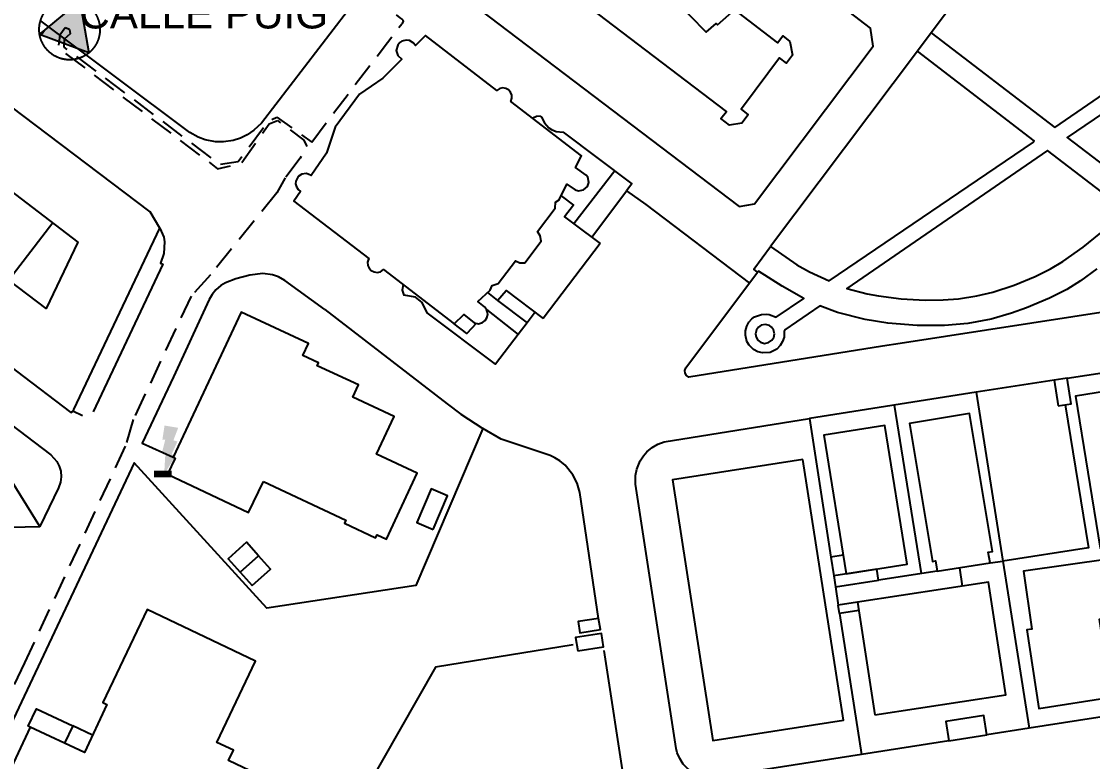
# Model space of a CAD drawing. Header units: millimetres. Extents: x 487814 to 495125, y 4392873 to 4398925.
# Drawn here: x 491716 to 491999.4, y 4395927.5 to 4396123.3 of the extents above; entities that cross this region are included whole.
import ezdxf
from ezdxf.enums import TextEntityAlignment as Align

# ---------------------------------------------------------------- set-up
doc = ezdxf.new("R2010")
doc.units = ezdxf.units.MM
doc.linetypes.add('TRAZOS2', pattern=[9.525, 6.35, -3.175])
for name, color, linetype in [('Cartografia_Base', 8, 'Continuous'), ('Centro_de_Distribucion_indicador_pres', 100, 'Continuous'), ('Centro_de_Distribucion_posicion', 5, 'Continuous'), ('Centro_de_Distribucion_rotulo_alias', 7, 'Continuous'), ('Tramo_MT__15_S_E_Trazado', 5, 'TRAZOS2')]:
    doc.layers.add(name, color=color, linetype=linetype)
doc.styles.get("Standard").update_dxf_attribs({"font": 'arial.ttf'})

# ---------------------------------------------------------------- blocks, each defined once
blk = doc.blocks.new('PRES_BT')
blk.add_hatch(color=1).paths.add_polyline_path([(0.271, 0.546), (-0.14, 0.616), (-0.204, 0.193), (-0.118, 0.193), (-0.21, -0.175), (-0.115, -0.23), (-0.152, -0.853), (0.201, -0.285), (0.072, -0.252), (0.247, 0.135), (0.127, 0.172)])
at = {"color": 1, "lineweight": 200}
blk.add_line((-0.451, -0.837), (0.071, -0.837), dxfattribs=at)
blk = doc.blocks.new('CD_EMPRESA_NEW')
blk.add_hatch(color=256).paths.add_polyline_path([(0, 1.003), (0.871, -0.497), (-0.872, -0.496)])
at = {"linetype": 'Continuous'}
for p, q in [((0.102, 0.828), (-0.027, 0.957)), ((-0.872, -0.496), (-0.872, -0.496))]:
    blk.add_line(p, q, dxfattribs=at)
at = {"flags": 128}
for points in [[(1.003, 0), (1.003, -0.011), (1.003, -0.022), (1.003, -0.034), (1.002, -0.045), (1.002, -0.056), (1.001, -0.067), (1, -0.079), (0.999, -0.09), (0.998, -0.102), (0.997, -0.113), (0.996, -0.125), (0.994, -0.136), (0.992, -0.148), (0.991, -0.159), (0.989, -0.171), (0.987, -0.183), (0.984, -0.194), (0.982, -0.206), (0.979, -0.218), (0.977, -0.229), (0.974, -0.241), (0.971, -0.253), (0.968, -0.264), (0.965, -0.276), (0.961, -0.288), (0.958, -0.299), (0.954, -0.311), (0.95, -0.323), (0.946, -0.335), (0.942, -0.346), (0.937, -0.358), (0.933, -0.369), (0.928, -0.381), (0.923, -0.392), (0.918, -0.404), (0.913, -0.415), (0.908, -0.427), (0.903, -0.438), (0.897, -0.45), (0.891, -0.461), (0.885, -0.472), (0.879, -0.483), (0.873, -0.494), (0.867, -0.505), (0.86, -0.516), (0.854, -0.527), (0.847, -0.538), (0.84, -0.549), (0.833, -0.56), (0.825, -0.57), (0.818, -0.581), (0.81, -0.591), (0.803, -0.602), (0.795, -0.612), (0.787, -0.622), (0.779, -0.632), (0.771, -0.642), (0.762, -0.652), (0.754, -0.662), (0.745, -0.672), (0.737, -0.681), (0.728, -0.691), (0.719, -0.7), (0.709, -0.709), (0.7, -0.719), (0.691, -0.728), (0.681, -0.737), (0.672, -0.745), (0.662, -0.754), (0.652, -0.762), (0.642, -0.771), (0.632, -0.779), (0.622, -0.787), (0.612, -0.795), (0.602, -0.803), (0.591, -0.81), (0.581, -0.818), (0.57, -0.825), (0.56, -0.833), (0.549, -0.84), (0.538, -0.847), (0.527, -0.854), (0.516, -0.86), (0.505, -0.867), (0.494, -0.873), (0.483, -0.879), (0.472, -0.885), (0.461, -0.891), (0.45, -0.897), (0.438, -0.903), (0.427, -0.908), (0.415, -0.913), (0.404, -0.918), (0.392, -0.923), (0.381, -0.928), (0.369, -0.933), (0.358, -0.937), (0.346, -0.942), (0.335, -0.946), (0.323, -0.95), (0.311, -0.954), (0.299, -0.958), (0.288, -0.961), (0.276, -0.965), (0.264, -0.968), (0.253, -0.971), (0.241, -0.974), (0.229, -0.977), (0.218, -0.979), (0.206, -0.982), (0.194, -0.984), (0.183, -0.987), (0.171, -0.989), (0.159, -0.991), (0.148, -0.992), (0.136, -0.994), (0.125, -0.996), (0.113, -0.997), (0.102, -0.998), (0.09, -0.999), (0.079, -1), (0.067, -1.001), (0.056, -1.002), (0.045, -1.002), (0.034, -1.003), (0.022, -1.003), (0.011, -1.003), (0, -1.003), (-0.011, -1.003), (-0.022, -1.003), (-0.034, -1.003), (-0.045, -1.002), (-0.056, -1.002), (-0.067, -1.001), (-0.079, -1), (-0.09, -0.999), (-0.102, -0.998), (-0.113, -0.997), (-0.125, -0.996), (-0.136, -0.994), (-0.148, -0.992), (-0.159, -0.991), (-0.171, -0.989), (-0.183, -0.987), (-0.194, -0.984), (-0.206, -0.982), (-0.218, -0.979), (-0.229, -0.977), (-0.241, -0.974), (-0.253, -0.971), (-0.264, -0.968), (-0.276, -0.965), (-0.288, -0.961), (-0.299, -0.958), (-0.311, -0.954), (-0.323, -0.95), (-0.335, -0.946), (-0.346, -0.942), (-0.358, -0.937), (-0.369, -0.933), (-0.381, -0.928), (-0.392, -0.923), (-0.404, -0.918), (-0.415, -0.913), (-0.427, -0.908), (-0.438, -0.903), (-0.45, -0.897), (-0.461, -0.891), (-0.472, -0.885), (-0.483, -0.879), (-0.494, -0.873), (-0.505, -0.867), (-0.516, -0.86), (-0.527, -0.854), (-0.538, -0.847), (-0.549, -0.84), (-0.56, -0.833), (-0.57, -0.825), (-0.581, -0.818), (-0.591, -0.81), (-0.602, -0.803), (-0.612, -0.795), (-0.622, -0.787), (-0.632, -0.779), (-0.642, -0.771), (-0.652, -0.762), (-0.662, -0.754), (-0.672, -0.745), (-0.681, -0.737), (-0.691, -0.728), (-0.7, -0.719), (-0.709, -0.709), (-0.719, -0.7), (-0.728, -0.691), (-0.737, -0.681), (-0.745, -0.672), (-0.754, -0.662), (-0.762, -0.652), (-0.771, -0.642), (-0.779, -0.632), (-0.787, -0.622), (-0.795, -0.612), (-0.803, -0.602), (-0.81, -0.591), (-0.818, -0.581), (-0.825, -0.57), (-0.833, -0.56), (-0.84, -0.549), (-0.847, -0.538), (-0.854, -0.527), (-0.86, -0.516), (-0.867, -0.505), (-0.873, -0.494), (-0.879, -0.483), (-0.885, -0.472), (-0.891, -0.461), (-0.897, -0.45), (-0.903, -0.438), (-0.908, -0.427), (-0.913, -0.415), (-0.918, -0.404), (-0.923, -0.392), (-0.928, -0.381), (-0.933, -0.369), (-0.937, -0.358), (-0.942, -0.346), (-0.946, -0.335), (-0.95, -0.323), (-0.954, -0.311), (-0.958, -0.299), (-0.961, -0.288), (-0.965, -0.276), (-0.968, -0.264), (-0.971, -0.253), (-0.974, -0.241), (-0.977, -0.229), (-0.979, -0.218), (-0.982, -0.206), (-0.984, -0.194), (-0.987, -0.183), (-0.989, -0.171), (-0.991, -0.159), (-0.992, -0.148), (-0.994, -0.136), (-0.996, -0.125), (-0.997, -0.113), (-0.998, -0.102), (-0.999, -0.09), (-1, -0.079), (-1.001, -0.067), (-1.002, -0.056), (-1.002, -0.045), (-1.003, -0.034), (-1.003, -0.022), (-1.003, -0.011), (-1.003, 0), (-1.003, 0.011), (-1.003, 0.022), (-1.003, 0.034), (-1.002, 0.045), (-1.002, 0.056), (-1.001, 0.067), (-1, 0.079), (-0.999, 0.09), (-0.998, 0.102), (-0.997, 0.113), (-0.996, 0.125), (-0.994, 0.136), (-0.992, 0.148), (-0.991, 0.159), (-0.989, 0.171), (-0.987, 0.183), (-0.984, 0.194), (-0.982, 0.206), (-0.979, 0.218), (-0.977, 0.229), (-0.974, 0.241), (-0.971, 0.253), (-0.968, 0.264), (-0.965, 0.276), (-0.961, 0.288), (-0.958, 0.299), (-0.954, 0.311), (-0.95, 0.323), (-0.946, 0.335), (-0.942, 0.346), (-0.937, 0.358), (-0.933, 0.369), (-0.928, 0.381), (-0.923, 0.392), (-0.918, 0.404), (-0.913, 0.415), (-0.908, 0.427), (-0.903, 0.438), (-0.897, 0.45), (-0.891, 0.461), (-0.885, 0.472), (-0.879, 0.483), (-0.873, 0.494), (-0.867, 0.505), (-0.86, 0.516), (-0.854, 0.527), (-0.847, 0.538), (-0.84, 0.549), (-0.833, 0.56), (-0.825, 0.57), (-0.818, 0.581), (-0.81, 0.591), (-0.803, 0.602), (-0.795, 0.612), (-0.787, 0.622), (-0.779, 0.632), (-0.771, 0.642), (-0.762, 0.652), (-0.754, 0.662), (-0.745, 0.672), (-0.737, 0.681), (-0.728, 0.691), (-0.719, 0.7), (-0.709, 0.709), (-0.7, 0.719), (-0.691, 0.728), (-0.681, 0.737), (-0.672, 0.745), (-0.662, 0.754), (-0.652, 0.762), (-0.642, 0.771), (-0.632, 0.779), (-0.622, 0.787), (-0.612, 0.795), (-0.602, 0.803), (-0.591, 0.81), (-0.581, 0.818), (-0.57, 0.825), (-0.56, 0.833), (-0.549, 0.84), (-0.538, 0.847), (-0.527, 0.854), (-0.516, 0.86), (-0.505, 0.867), (-0.494, 0.873), (-0.483, 0.879), (-0.472, 0.885), (-0.461, 0.891), (-0.45, 0.897), (-0.438, 0.903), (-0.427, 0.908), (-0.415, 0.913), (-0.404, 0.918), (-0.392, 0.923), (-0.381, 0.928), (-0.369, 0.933), (-0.358, 0.937), (-0.346, 0.942), (-0.335, 0.946), (-0.323, 0.95), (-0.311, 0.954), (-0.299, 0.958), (-0.288, 0.961), (-0.276, 0.965), (-0.264, 0.968), (-0.253, 0.971), (-0.241, 0.974), (-0.229, 0.977), (-0.218, 0.979), (-0.206, 0.982), (-0.194, 0.984), (-0.183, 0.987), (-0.171, 0.989), (-0.159, 0.991), (-0.148, 0.992), (-0.136, 0.994), (-0.125, 0.996), (-0.113, 0.997), (-0.102, 0.998), (-0.09, 0.999), (-0.079, 1), (-0.067, 1.001), (-0.056, 1.002), (-0.045, 1.002), (-0.034, 1.003), (-0.022, 1.003), (-0.011, 1.003), (0, 1.003), (0.011, 1.003), (0.022, 1.003), (0.034, 1.003), (0.045, 1.002), (0.056, 1.002), (0.067, 1.001), (0.079, 1), (0.09, 0.999), (0.102, 0.998), (0.113, 0.997), (0.125, 0.996), (0.136, 0.994), (0.148, 0.992), (0.159, 0.991), (0.171, 0.989), (0.183, 0.987), (0.194, 0.984), (0.206, 0.982), (0.218, 0.979), (0.229, 0.977), (0.241, 0.974), (0.253, 0.971), (0.264, 0.968), (0.276, 0.965), (0.288, 0.961), (0.299, 0.958), (0.311, 0.954), (0.323, 0.95), (0.335, 0.946), (0.346, 0.942), (0.358, 0.937), (0.369, 0.933), (0.381, 0.928), (0.392, 0.923), (0.404, 0.918), (0.415, 0.913), (0.427, 0.908), (0.438, 0.903), (0.45, 0.897), (0.461, 0.891), (0.472, 0.885), (0.483, 0.879), (0.494, 0.873), (0.505, 0.867), (0.516, 0.86), (0.527, 0.854), (0.538, 0.847), (0.549, 0.84), (0.56, 0.833), (0.57, 0.825), (0.581, 0.818), (0.591, 0.81), (0.602, 0.803), (0.612, 0.795), (0.622, 0.787), (0.632, 0.779), (0.642, 0.771), (0.652, 0.762), (0.662, 0.754), (0.672, 0.745), (0.681, 0.737), (0.691, 0.728), (0.7, 0.719), (0.709, 0.709), (0.719, 0.7), (0.728, 0.691), (0.737, 0.681), (0.745, 0.672), (0.754, 0.662), (0.762, 0.652), (0.771, 0.642), (0.779, 0.632), (0.787, 0.622), (0.795, 0.612), (0.803, 0.602), (0.81, 0.591), (0.818, 0.581), (0.825, 0.57), (0.833, 0.56), (0.84, 0.549), (0.847, 0.538), (0.854, 0.527), (0.86, 0.516), (0.867, 0.505), (0.873, 0.494), (0.879, 0.483), (0.885, 0.472), (0.891, 0.461), (0.897, 0.45), (0.903, 0.438), (0.908, 0.427), (0.913, 0.415), (0.918, 0.404), (0.923, 0.392), (0.928, 0.381), (0.933, 0.369), (0.937, 0.358), (0.942, 0.346), (0.946, 0.335), (0.95, 0.323), (0.954, 0.311), (0.958, 0.299), (0.961, 0.288), (0.965, 0.276), (0.968, 0.264), (0.971, 0.253), (0.974, 0.241), (0.977, 0.229), (0.979, 0.218), (0.982, 0.206), (0.984, 0.194), (0.987, 0.183), (0.989, 0.171), (0.991, 0.159), (0.992, 0.148), (0.994, 0.136), (0.996, 0.125), (0.997, 0.113), (0.998, 0.102), (0.999, 0.09), (1, 0.079), (1.001, 0.067), (1.002, 0.056), (1.002, 0.045), (1.003, 0.034), (1.003, 0.022), (1.003, 0.011), (1.003, 0)], [(0, 1.003), (0.871, -0.497), (-0.872, -0.496), (0, 1.003)]]:
    blk.add_lwpolyline(points, dxfattribs=at)

msp = doc.modelspace()

# ---------------------------------------------------------------- linework, layer by layer
at = {"layer": 'Cartografia_Base'}
for p, q in [((491956.62, 4396120.3, 121.7), (491953.01, 4396115.49, 121.7)), ((491872.92, 4396083.83, 122.89), (491862.09, 4396069.8, 123.51)), ((491866.86, 4396066.22, 122.36), (491876.09, 4396078.49, 122.36)), ((491724.26, 4396070.01, 123.09), (491712.67, 4396054.83, 123.08)), ((491862.09, 4396069.8, 123.51), (491869.07, 4396064.58, 123.04)), ((491869.07, 4396064.58, 122.3), (491854.04, 4396044.76, 122.01)), ((492034.61, 4396051.49, 120.54), (491948.44, 4396038.11, 121.47)), ((491841.89, 4396049.52, 121.9), (491849.78, 4396043.62, 121.9)), ((491839, 4396047.11, 122), (491847.4, 4396040.53, 121.96)), ((491851.9, 4396046.37, 121.69), (491849.78, 4396043.62, 121.9)), ((491849.78, 4396043.62, 121.9), (491847.4, 4396040.53, 121.96)), ((491948.44, 4396038.11, 120.76), (491943.78, 4396037.4, 120.72)), ((491968.57, 4396025.25, 120.99), (491924.43, 4396018.24, 120.99)), ((491729.6, 4396020.28, 122.37), (491732.16, 4396019.08, 122.37)), ((491946.89, 4396021.8, 122.53), (491954.03, 4395977.23, 122.53)), ((491972.23, 4395980.05, 121.31), (491975.62, 4395980.57, 121.65)), ((491975.62, 4395980.57, 121.65), (491982.6, 4395936.32, 119.97)), ((491958.26, 4395977.89, 122.61), (491942.73, 4395975.49, 122.61)), ((491964.98, 4395973.89, 122.61), (491964.23, 4395978.81, 122.61)), ((491931.33, 4395973.72, 122.61), (491932.06, 4395968.85, 122.61)), ((491937.21, 4395969.65, 122.61), (491932.06, 4395968.85, 122.61)), ((491932.4, 4395966.66, 120.79), (491938.21, 4395929.38, 120.57)), ((491870.07, 4395956.93, 120.21), (491878.7, 4395900.99, 120.21)), ((491729.56, 4395936.97, 125.2), (491727.39, 4395932.35, 125.2)), ((491734.81, 4395934.5, 125.2), (491729.56, 4395936.97, 125.2)), ((491982.6, 4395936.32, 119.97), (491971.38, 4395934.56, 119.97)), ((491961.36, 4395933, 120.57), (491938.21, 4395929.38, 120.57))]:
    msp.add_line(p, q, dxfattribs=at)
for points in [[(492039.36, 4396229.99, 121.39), (491956.62, 4396120.3, 121.7), (491989.41, 4396095.26, 121.34)], [(491759.97, 4396168.79, 123.51), (491806.01, 4396134.71, 122.91), (491806.02, 4396131.03, 123.17), (491779.44, 4396096.43, 123.16), (491777.45, 4396094.52, 123.17), (491775.72, 4396093.34, 123.17), (491773.93, 4396092.47, 123.18), (491772.02, 4396091.85, 123.18), (491769.44, 4396091.46, 123.19), (491767.32, 4396091.49, 123.19), (491764.61, 4396092, 123.2), (491762.74, 4396092.68, 123.2), (491760.49, 4396093.96, 123.21), (491721.22, 4396123.35, 123.57)], [(491864.59, 4396105.69, 122.2), (491905.89, 4396074.36, 122.16), (491909.94, 4396075.09, 122.17), (491941.33, 4396116.82, 122.2), (491940.59, 4396121.55, 121.7), (491889.05, 4396161.16, 122.46)], [(491832.37, 4396130.14, 123.05), (491864.59, 4396105.69, 122.2)], [(491888.45, 4396129.43, 123), (491897.09, 4396120.52, 123.05), (491899.81, 4396122.77, 123.05), (491900.15, 4396122.42, 123.08), (491904.64, 4396126.39, 123.18), (491915.96, 4396117.65, 122.95), (491917.41, 4396119.53, 122.78), (491919.29, 4396117.98, 122.75), (491919.98, 4396114.43, 123), (491918.36, 4396112.31, 123.19), (491916.55, 4396113.66, 123.16), (491906.99, 4396100.93, 123.81), (491906.35, 4396100.07, 123.83), (491908.26, 4396098.59, 123.71), (491906.55, 4396096.41, 123.71), (491903.28, 4396095.91, 123.42), (491901.04, 4396097.63, 123.27), (491902.53, 4396099.51, 123.57), (491866.48, 4396126.95, 123.05)], [(491807.67, 4396060.19, 122.1), (491807.54, 4396059.62, 122.1), (491807.61, 4396058.79, 122.09), (491807.95, 4396058.02, 124.11), (491808.5, 4396057.43, 124.49), (491809.25, 4396057.04, 123.59), (491810.1, 4396056.92, 122.08), (491810.94, 4396057.11, 122.08), (491811.76, 4396057.65, 122.09), (491830.46, 4396043.36, 122.35), (491833.05, 4396045.78, 122.23), (491835.76, 4396043.61, 122.16), (491836.86, 4396043.36, 122.13), (491837.98, 4396043.64, 122.08), (491838.67, 4396044.16, 122.05), (491839.14, 4396044.89, 122.03), (491839.34, 4396045.81, 122.01), (491839.29, 4396046.36, 122), (491839, 4396047.11, 122), (491838.44, 4396047.8, 122.01), (491836.73, 4396049.2, 122.04), (491840.01, 4396052.27, 121.88), (491840.51, 4396053.45, 121.84), (491842.14, 4396054, 121.81), (491846.64, 4396059.95, 121.51), (491847.84, 4396059.43, 121.57), (491849.13, 4396059.5, 121.52), (491853.47, 4396065.23, 121.12), (491853.25, 4396066.62, 121.14), (491852.5, 4396067.71, 121.13), (491857.18, 4396073.89, 120.78), (491857.23, 4396075.55, 120.76), (491858.21, 4396076.12, 120.69), (491860.29, 4396080.25, 121.06), (491862.5, 4396078.77, 121.06), (491863.32, 4396078.52, 121.09), (491864.65, 4396078.73, 121.23), (491865.69, 4396079.64, 121.4), (491866.06, 4396080.73, 121.53), (491865.8, 4396082.08, 121.65), (491865.39, 4396082.67, 121.68), (491862.52, 4396084.66, 121.66), (491864.11, 4396087.79, 122.09), (491845.47, 4396102.18, 122.76), (491845.74, 4396103.06, 122.77), (491845.7, 4396103.85, 122.79), (491845.39, 4396104.59, 122.77), (491844.85, 4396105.19, 122.76), (491844.1, 4396105.59, 122.8), (491843.31, 4396105.71, 122.86), (491842.5, 4396105.54, 122.86), (491841.74, 4396105.06, 122.86), (491822.87, 4396119.63, 123.1), (491820.19, 4396116.91, 123.09), (491819.64, 4396117.64, 123.09), (491818.62, 4396118.24, 123.08), (491817.73, 4396118.37, 123.08), (491816.6, 4396118.08, 123.08), (491816.08, 4396117.73, 123.07), (491815.51, 4396117.05, 123.07), (491815.14, 4396115.63, 123.07), (491815.56, 4396114.27, 123.07), (491816.63, 4396113.3, 123.07), (491811.59, 4396108.31, 123.04), (491805.42, 4396104.08, 123.02), (491798.97, 4396095.38, 122.98), (491796.68, 4396088.51, 122.95), (491792.63, 4396082.53, 122.84), (491791.87, 4396082.95, 122.86), (491791.26, 4396083.09, 122.88), (491790.14, 4396082.93, 122.89), (491789.2, 4396082.31, 122.9), (491788.55, 4396081.04, 122.93), (491788.51, 4396080.4, 122.93), (491788.7, 4396079.59, 122.93), (491789.18, 4396078.84, 122.91), (491789.79, 4396078.35, 122.88), (491788.05, 4396075.79, 122.92), (491807.87, 4396060.63, 122.11), (491807.67, 4396060.19, 122.1)], [(491989.41, 4396095.26, 121.34), (492022.62, 4396118.08, 121.52)], [(491914.18, 4396063.78, 122.08), (491921.14, 4396058.93, 121.91), (491924.44, 4396057.04, 121.85), (491929.67, 4396054.67, 121.74), (491983.77, 4396091.37, 121.23), (491983.91, 4396091.74, 121.38), (491953.01, 4396115.49, 121.7), (491914.18, 4396063.78, 122.08)], [(492010.93, 4396078.69, 120.83), (492013.49, 4396082.6, 120.89), (492015.62, 4396086.37, 120.95), (492017.5, 4396090.26, 121), (492019.25, 4396094.61, 121.06), (492020.69, 4396099.06, 121.12), (492021.71, 4396103.14, 121.18), (492022.61, 4396108.21, 121.24), (492023.13, 4396113.32, 121.31), (491992.61, 4396092.64, 121.43), (492010.93, 4396078.69, 120.83)], [(491714.68, 4396030.8, 122.63), (491729.04, 4396019.88, 122.5), (491729.48, 4396020.15, 122.5), (491729.87, 4396020.7, 122.5), (491752.57, 4396068.65, 122.59), (491750.05, 4396072.92, 122.75), (491713.06, 4396100.92, 123.44), (491702.35, 4396086.68, 123.22), (491730.9, 4396064.96, 123), (491722.5, 4396047.38, 122.89), (491712.67, 4396054.83, 122.96), (491701.85, 4396040.55, 122.74), (491714.68, 4396030.8, 122.63)], [(491853.21, 4396098.29, 122.42), (491852.24, 4396098.2, 122.42), (491851.24, 4396097.71, 122.42)], [(491853.21, 4396098.29, 122.6), (491853.56, 4396098.03, 122.59), (491854.32, 4396096.46, 122.53), (491855.49, 4396095.21, 122.48), (491856.24, 4396094.71, 122.45), (491857.43, 4396094.21, 122.41), (491859.32, 4396093.99, 122.35), (491877.5, 4396080.37, 122.36), (491876.09, 4396078.49, 122.36)], [(492007.38, 4396073.93, 120.72), (491987.42, 4396089.18, 121.17), (491934.36, 4396052.67, 121.53), (491939.75, 4396051.29, 121.34), (491942.74, 4396050.69, 121.24), (491948.74, 4396049.95, 121.04), (491955.11, 4396049.58, 120.86), (491959.83, 4396049.64, 120.73), (491963.87, 4396049.94, 120.63), (491968.78, 4396050.69, 120.56), (491972.96, 4396051.71, 120.5), (491978.58, 4396053.58, 120.5), (491984.15, 4396055.87, 120.5), (491988.22, 4396057.83, 120.53), (491991.51, 4396059.78, 120.56), (491996.83, 4396063.61, 120.63), (492002.96, 4396068.5, 120.57), (492004.55, 4396070.05, 120.52), (492007.38, 4396073.93, 120.72)], [(491858.74, 4396077.18, 123.99), (491861.99, 4396074.71, 123.99), (491859.62, 4396071.66, 124.31), (491862.09, 4396069.8, 123.51)], [(491876.09, 4396078.49, 122.36), (491881.17, 4396074.86, 122.21), (491908.6, 4396054.1, 122.06)], [(491752.57, 4396068.65, 122.92), (491753.63, 4396066.21, 122.92), (491753.84, 4396064.98, 122.92), (491753.63, 4396061.96, 122.92), (491752.75, 4396059.4, 122.92), (491753.35, 4396059.12, 122.92), (491734.96, 4396020.04, 122.39)], [(492000.48, 4396057.84, 120.63), (491996.18, 4396054.71, 120.57), (491992.53, 4396052.43, 120.54), (491987.94, 4396050.12, 120.51), (491981.9, 4396047.56, 120.5), (491977.93, 4396046.14, 120.5), (491972.55, 4396044.57, 120.53), (491966.32, 4396043.39, 120.61), (491960.16, 4396042.85, 120.73), (491952.92, 4396042.85, 120.9), (491945.21, 4396043.48, 121.13), (491939.21, 4396044.44, 121.31), (491931.84, 4396046.3, 121.58), (491927.16, 4396048.06, 121.62), (491917.93, 4396041.75, 121.7), (491917.75, 4396041.4, 121.7), (491917.72, 4396039.81, 121.65), (491917.35, 4396038.62, 121.65), (491916.73, 4396037.59, 121.64), (491915.8, 4396036.66, 121.64), (491914.06, 4396035.78, 121.64), (491912.04, 4396035.62, 121.64), (491910.81, 4396035.92, 121.63), (491909.69, 4396036.51, 121.63), (491908.52, 4396037.64, 121.63), (491907.91, 4396038.69, 121.63), (491907.5, 4396040.28, 121.63), (491907.54, 4396041.51, 121.62), (491907.85, 4396042.66, 121.62), (491908.43, 4396043.73, 121.62), (491909.25, 4396044.64, 121.62), (491909.93, 4396045.14, 121.62), (491911.76, 4396045.83, 121.62), (491913.01, 4396045.9, 121.61), (491913.82, 4396045.77, 121.61), (491915.64, 4396045.09, 121.6), (491922.93, 4396050.04, 121.82), (491917.21, 4396053.27, 121.91), (491910.95, 4396057.23, 122.02), (491910.74, 4396056.96, 122.13), (491909.7, 4396057.82, 122.13), (491914.18, 4396063.78, 122.08)], [(491943.78, 4396037.4, 121.48), (491892.57, 4396029.2, 122.07), (491891.96, 4396029.66, 122.08), (491891.6, 4396030.3, 122.1), (491891.52, 4396030.99, 122.11), (491891.76, 4396031.72, 122.12), (491910.74, 4396056.96, 122.74)], [(491796.22, 4396047.1, 122.88), (491785.62, 4396054.81, 122.83), (491784, 4396055.71, 122.83), (491782.41, 4396056.27, 122.83), (491779.83, 4396056.61, 122.83), (491776.35, 4396056.2, 122.82), (491772.7, 4396055.26, 122.81), (491769.99, 4396054.19, 122.81), (491768.73, 4396053.43, 122.83), (491767.43, 4396052.29, 122.85), (491766.41, 4396051.06, 122.88), (491765.6, 4396049.72, 122.9), (491756.22, 4396029.31, 122.61)], [(491816.99, 4396053.65, 122.71), (491816.68, 4396052.24, 122.74), (491817.14, 4396050.92, 122.76)], [(491839.27, 4396051.57, 124.1), (491841.89, 4396049.52, 124.1), (491844.23, 4396052.15, 124.18), (491854.04, 4396044.76, 122.57)], [(491847.4, 4396040.53, 121.96), (491841.37, 4396032.69, 122.12), (491823.3, 4396046.21, 122.56), (491822.02, 4396048.93, 122.04), (491820.26, 4396050.41, 122.04), (491817.14, 4396050.92, 122.04)], [(491780, 4396001.62, 122.85), (491801.81, 4395991.4, 122.66), (491801.41, 4395990.55, 122.65), (491809.65, 4395986.68, 122.62), (491810.05, 4395987.53, 122.61), (491812.57, 4395986.35, 122.6), (491820.64, 4396003.8, 122.44), (491809.94, 4396008.83, 122.74), (491814.55, 4396018.81, 122.58), (491803.64, 4396023.93, 122.89), (491805.15, 4396027.19, 122.85), (491794.25, 4396032.23, 123), (491794.6, 4396032.98, 123), (491790.45, 4396034.9, 123.02), (491791.95, 4396038.15, 123.04), (491774.07, 4396046.42, 122.94), (491756.07, 4396008.08, 123.16), (491756.64, 4396007.82, 123.14), (491754.65, 4396003.52, 123.25), (491776.04, 4395993.41, 122.79), (491780, 4396001.62, 122.85)], [(491796.22, 4396047.1, 123.75), (491828.57, 4396022.19, 122.82), (491832.24, 4396019.43, 125.19), (491838.04, 4396015.59, 123.79)], [(491836.27, 4396043.43, 122.42), (491833.82, 4396040.72, 122.42), (491830.46, 4396043.36, 122.42)], [(491915.18, 4396040.66, 121.76), (491914.94, 4396041.74, 121.76), (491914.42, 4396042.46, 121.76), (491913.88, 4396042.86, 121.76), (491912.81, 4396043.16, 121.76), (491911.72, 4396042.97, 121.76), (491910.97, 4396042.48, 121.76), (491910.44, 4396041.77, 121.76), (491910.18, 4396040.69, 121.76), (491910.33, 4396039.81, 121.76), (491910.77, 4396039.04, 121.76), (491911.46, 4396038.47, 121.76), (491912.53, 4396038.16, 121.76), (491913.62, 4396038.34, 121.76), (491914.53, 4396038.97, 121.76), (491915, 4396039.73, 121.76), (491915.18, 4396040.66, 121.76)], [(491992.65, 4396028.95, 121.84), (492013.43, 4396032.15, 121.82), (492020.2, 4395987.35, 122.38)], [(491695.73, 4396029.89, 123.17), (491723.71, 4396008.65, 122.27), (491725.3, 4396006.93, 122.49), (491725.97, 4396005.65, 122.44), (491726.36, 4396004.3, 122.39), (491726.48, 4396002.86, 122.34), (491726.29, 4396001.42, 122.29), (491725.76, 4395999.91, 122.03), (491720.8, 4395989.71, 121.97)], [(491756.22, 4396029.31, 123.32), (491747.93, 4396011.71, 123.31), (491756.07, 4396008.08, 122.91)], [(491989.22, 4396028.43, 121.84), (491968.57, 4396025.25, 121.86), (491975.62, 4395980.57, 121.65)], [(491990.25, 4396021.63, 120.36), (491993.68, 4396022.15, 120.29), (491992.65, 4396028.95, 120.32), (491989.22, 4396028.43, 120.41), (491990.25, 4396021.63, 120.36)], [(492018.82, 4395967.7, 119.33), (492015.77, 4395986.35, 119.65), (492017.85, 4395986.69, 119.62), (492011.28, 4396026.85, 120.24), (491994.82, 4396024.16, 120.27), (492001.39, 4395984, 119.81), (492003.68, 4395984.37, 119.79), (492004.14, 4395981.18, 119.7), (491981.06, 4395977.85, 119.98), (491983.26, 4395962.57, 119.62), (491981.95, 4395962.38, 119.63), (491985.12, 4395941.59, 119.28), (492004.31, 4395944.59, 119.16), (492001.2, 4395965.16, 119.48), (492018.82, 4395967.7, 119.33)], [(491992.08, 4396021.9, 121.31), (491998.27, 4395984.06, 121.31), (491975.62, 4395980.57, 121.65)], [(491701.15, 4395989.27, 122.42), (491720.8, 4395989.71, 123.79), (491703.77, 4396017.01, 125.22)], [(491938.21, 4395929.38, 120.57), (491899.26, 4395923.32, 121.61), (491898.16, 4395923.29, 121.6), (491896.52, 4395923.49, 121.58), (491894.9, 4395923.97, 121.57), (491893.47, 4395924.71, 121.55), (491892.17, 4395925.67, 121.54), (491891.05, 4395926.87, 121.52), (491890.12, 4395928.31, 121.51), (491889.49, 4395929.8, 121.49), (491889.19, 4395931, 121.48), (491878.42, 4396000.88, 122.47), (491878.44, 4396003.16, 122.47), (491878.79, 4396004.9, 122.47), (491879.68, 4396007.05, 122.47), (491880.59, 4396008.43, 122.46), (491881.47, 4396009.43, 122.46), (491882.82, 4396010.57, 122.46), (491884.36, 4396011.48, 122.46), (491886.05, 4396012.13, 122.46), (491924.43, 4396018.24, 122.46), (491930.11, 4395981.62, 121.81)], [(491958.26, 4395977.89, 122.61), (491972.23, 4395980.05, 120.17), (491971.76, 4395982.94, 120.24), (491972.85, 4395983.12, 120.23), (491966.77, 4396019.59, 120.91), (491950.91, 4396016.95, 120.91), (491956.99, 4395980.48, 120.47), (491957.8, 4395980.62, 120.45), (491958.26, 4395977.89, 122.61)], [(491838.04, 4396015.59, 123.79), (491820.28, 4395974.13, 122.74), (491780.91, 4395968.08, 124.33), (491745.79, 4396006.53, 123.45), (491697.72, 4395904.81, 123.78), (491694.92, 4395898.5, 123.98), (491718.9, 4395886.7, 124.13)], [(491868.67, 4395965.36, 122.49), (491863.67, 4395998.69, 122.71), (491862.99, 4396001.15, 122.71), (491861.88, 4396003.37, 122.71), (491859.82, 4396005.89, 122.71), (491858.42, 4396007.04, 122.71), (491857.08, 4396007.89, 122.71), (491855.83, 4396008.47, 122.81), (491842.9, 4396012.84, 123.34), (491838.04, 4396015.59, 123.79)], [(491934.19, 4395977.15, 122), (491950.33, 4395979.76, 120.62), (491944.41, 4396016.44, 121.05), (491928.27, 4396013.83, 121.11), (491934.19, 4395977.15, 122)], [(491922.74, 4396007.4, 121.26), (491888.21, 4396002.03, 121.35), (491898.92, 4395933.13, 120.4), (491933.45, 4395938.49, 120.46), (491922.74, 4396007.4, 121.26)], [(491824.92, 4395988.91, 126.34), (491828.72, 4395997.78, 126.34), (491824.4, 4395999.63, 126.34), (491820.6, 4395990.76, 126.34), (491824.92, 4395988.91, 126.34)], [(492020.2, 4395987.35, 122.38), (492026.88, 4395943.22, 119.98), (491982.6, 4395936.32, 119.97)], [(491773.84, 4395977.59, 126.61), (491778.71, 4395981.97, 126.61), (491775.51, 4395985.54, 126.61), (491770.64, 4395981.17, 126.61), (491773.84, 4395977.59, 126.61)], [(491777.02, 4395974.06, 126.6), (491781.89, 4395978.43, 126.6), (491778.71, 4395981.97, 126.61), (491773.84, 4395977.59, 126.61), (491777.02, 4395974.06, 126.6)], [(491933.38, 4395982.14, 122), (491930.11, 4395981.62, 122), (491930.87, 4395976.63, 122)], [(491931.33, 4395973.72, 122.61), (491942.73, 4395975.49, 122.61), (491942.26, 4395978.45, 121.99), (491930.87, 4395976.63, 122), (491931.33, 4395973.72, 122.61)], [(491941.75, 4395939.91, 120.47), (491976.38, 4395945.2, 119.41), (491971.84, 4395974.94, 120.05), (491937.21, 4395969.65, 120.98), (491941.75, 4395939.91, 120.47)], [(491937.54, 4395967.46, 122.58), (491932.4, 4395966.66, 122.58), (491932.06, 4395968.85, 122.61)], [(491778.3, 4395924.18, 122), (491770.76, 4395927.76, 121.99), (491772.07, 4395930.52, 122.05), (491767.68, 4395932.6, 122.05), (491777.88, 4395954.11, 122.49), (491749.2, 4395967.71, 121.94), (491737.53, 4395943.1, 121.97), (491738.6, 4395942.59, 121.97), (491732.65, 4395929.89, 121.88), (491718.27, 4395936.63, 121.81), (491702.34, 4395902.64, 121.75)], [(491868.67, 4395965.36, 121.04), (491863.23, 4395964.54, 121.13), (491863.69, 4395961.61, 121.11), (491869.13, 4395962.43, 121), (491868.67, 4395965.36, 121.04)], [(491863.13, 4395956.81, 121.12), (491870, 4395957.85, 120.97), (491869.46, 4395961.39, 120.99), (491862.59, 4395960.35, 121.13), (491863.13, 4395956.81, 121.12)], [(491861.95, 4395958.37, 122.37), (491825.49, 4395952.47, 122.73), (491787.78, 4395886.23, 123.07)], [(491718.27, 4395936.63, 125.16), (491717.77, 4395936.87, 125.16), (491719.94, 4395941.49, 125.16), (491729.56, 4395936.97, 125.2)], [(491961.36, 4395933, 122.18), (491971.38, 4395934.56, 122.18), (491970.58, 4395939.7, 122.18), (491960.56, 4395938.14, 122.18), (491961.36, 4395933, 122.18)]]:
    msp.add_polyline3d(points, dxfattribs=at)
at = {"layer": 'Tramo_MT__15_S_E_Trazado', "flags": 128}
for points in [[(491783.95, 4396170.03), (491784.14, 4396168.95), (491782.93, 4396167.36), (491782.91, 4396166.52), (491799.61, 4396153.63), (491812.47, 4396144.09), (491812.58, 4396143.54), (491806.24, 4396135.61), (491806.21, 4396134.59), (491806.39, 4396131.72), (491806.73, 4396131.14), (491816.1, 4396124.31), (491816.88, 4396123.74), (491816.96, 4396123.32), (491816.57, 4396122.67)], [(491792.8, 4396091.41), (491798.48, 4396098.94), (491812.82, 4396117.78), (491816.57, 4396122.67)], [(491728.7, 4396121.19), (491727.54, 4396121.64), (491726.13, 4396119.67), (491725.65, 4396116.36), (491767.87, 4396084.33), (491774.05, 4396085.7), (491781.53, 4396096.2), (491783.67, 4396097.1), (491790.66, 4396091.91), (491791.41, 4396090.39), (491791.52, 4396089.76), (491789.72, 4396087.17)], [(491728.7, 4396121.19), (491728.82, 4396120.06), (491727.27, 4396118.62), (491727.2, 4396116.53), (491768.31, 4396085.54), (491773.29, 4396086.3), (491781.25, 4396096.89), (491783.55, 4396098.02), (491792.8, 4396091.41)]]:
    msp.add_lwpolyline(points, dxfattribs=at)
at = {"layer": 'Tramo_MT__15_S_E_Trazado'}
msp.add_lwpolyline([(491789.72, 4396087.17), (491785.74, 4396081.93), (491783.53, 4396078), (491766.03, 4396056.28), (491760.84, 4396050.67), (491745.56, 4396018.03), (491743.43, 4396010.94), (491716.76, 4395953.6), (491689.32, 4395896.11), (491625.61, 4395739.3), (491459.2, 4395645.77), (491349.5, 4395667.92)], dxfattribs=at)

# ---------------------------------------------------------------- block references
at = {"layer": 'Centro_de_Distribucion_indicador_pres', "xscale": 8.799999999988358, "yscale": 8.799999999813735, "zscale": 8.8}
msp.add_blockref('PRES_BT', (491755.06, 4396011), dxfattribs=at)
at = {"layer": 'Centro_de_Distribucion_posicion', "xscale": 8.000000000370761, "yscale": 8, "zscale": 8, "rotation": 99.61972972373086}
msp.add_blockref('CD_EMPRESA_NEW', (491728.7, 4396121.19), dxfattribs=at)

# ---------------------------------------------------------------- texts
at = {"layer": 'Centro_de_Distribucion_rotulo_alias'}
msp.add_text('CALLE PUIG', height=8, dxfattribs=at).set_placement((491731.28, 4396119.06), align=Align.BOTTOM_LEFT)

doc.saveas('drawing.dxf')
